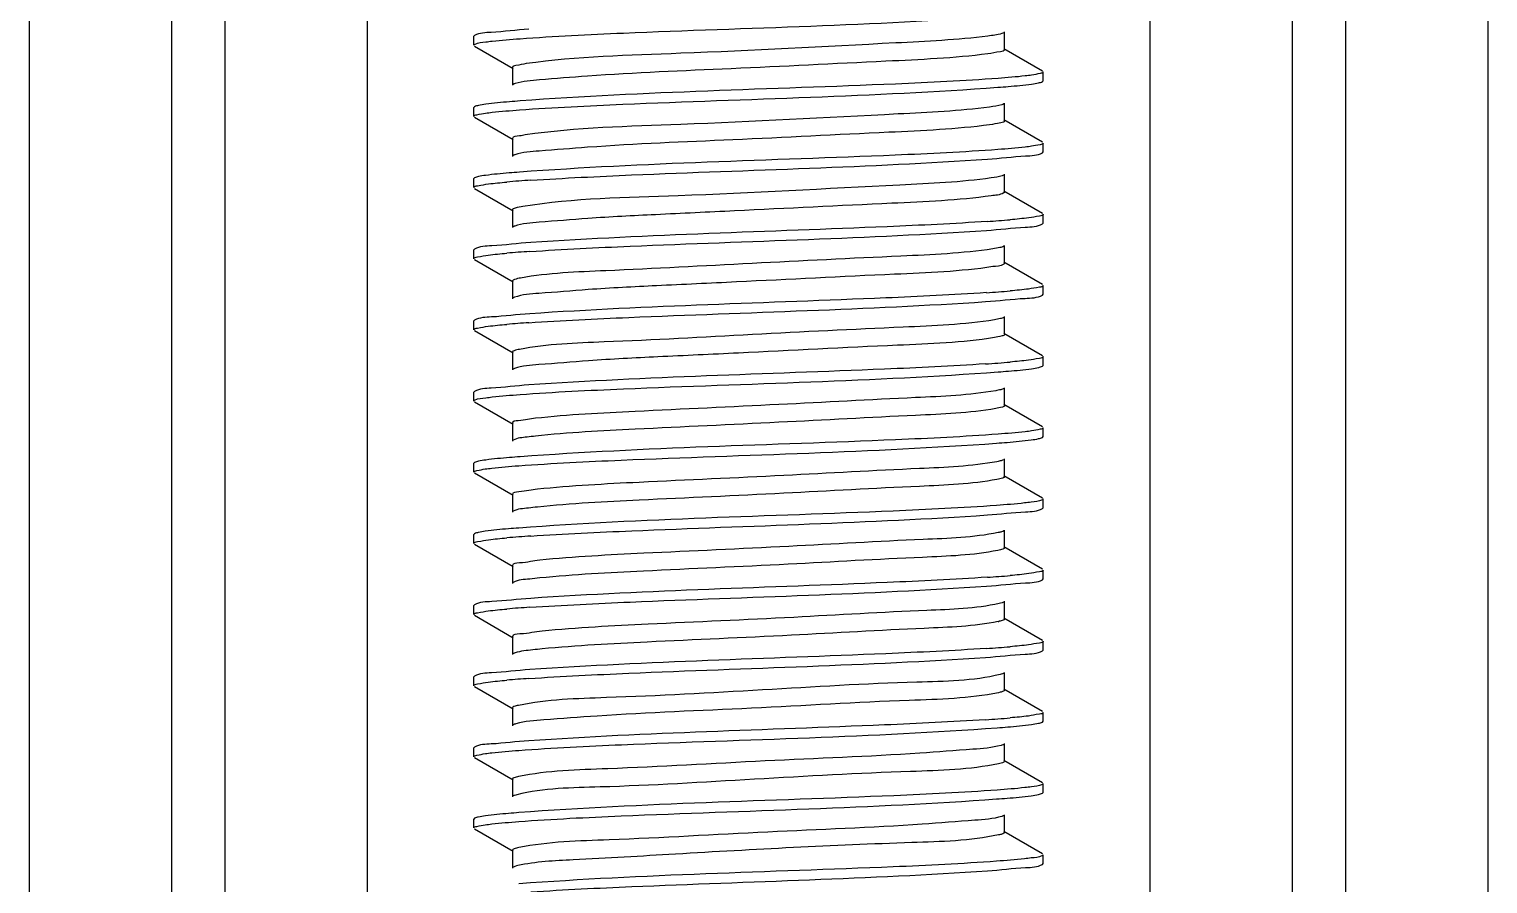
# Model space of a CAD drawing. Extents: x 1031190 to 1725648, y 733081 to 1571294.
# Drawn here: x 1133615.7 to 1134103.8, y 1249122 to 1249408 of the extents above; entities that cross this region are included whole.
import ezdxf

# ---------------------------------------------------------------- set-up
doc = ezdxf.new("R2010")
doc.units = 0
doc.header["$LTSCALE"] = 1000
doc.header["$MEASUREMENT"] = 0

msp = doc.modelspace()

# ---------------------------------------------------------------- linework, layer by layer
at = {"linetype": 'Continuous'}
for p, q in [((1133615.66, 1253335.18), (1133615.66, 1248594.16)), ((1133663.28, 1253335.18), (1133663.28, 1248594.16)), ((1133681.14, 1253335.18), (1133681.14, 1248594.16)), ((1133728.77, 1253335.18), (1133728.77, 1248594.16)), ((1133990.71, 1253335.18), (1133990.71, 1248594.16)), ((1134038.33, 1253335.18), (1134038.33, 1248594.16)), ((1134056.19, 1253335.18), (1134056.19, 1248594.16)), ((1134103.82, 1253335.18), (1134103.82, 1248594.16)), ((1133764.71, 1249405.9), (1133764.49, 1249405.64)), ((1133764.49, 1249402.66), (1133764.49, 1249405.64)), ((1133764.49, 1249402.66), (1133764.49, 1249405.64)), ((1133942.1, 1249401.17), (1133942.1, 1249407.12)), ((1133764.71, 1249402.4), (1133777.64, 1249394.92)), ((1133954.76, 1249393.99), (1133941.84, 1249401.47)), ((1133777.38, 1249395.22), (1133777.38, 1249389.26)), ((1133954.99, 1249390.75), (1133954.99, 1249393.73)), ((1133954.99, 1249390.75), (1133954.99, 1249393.73)), ((1133954.76, 1249390.49), (1133954.99, 1249390.75)), ((1133764.71, 1249382.08), (1133764.49, 1249381.82)), ((1133764.49, 1249378.85), (1133764.49, 1249381.82)), ((1133764.49, 1249378.85), (1133764.49, 1249381.82)), ((1133764.71, 1249378.59), (1133777.64, 1249371.1)), ((1133942.1, 1249377.36), (1133942.1, 1249383.31)), ((1133954.76, 1249370.18), (1133941.84, 1249377.66)), ((1133777.38, 1249371.4), (1133777.38, 1249365.45)), ((1133954.99, 1249366.94), (1133954.99, 1249369.92)), ((1133954.99, 1249366.94), (1133954.99, 1249369.92)), ((1133954.76, 1249366.68), (1133954.99, 1249366.94)), ((1133942.1, 1249353.55), (1133942.1, 1249359.5)), ((1133764.71, 1249358.27), (1133764.49, 1249358.01)), ((1133764.49, 1249355.03), (1133764.49, 1249358.01)), ((1133764.49, 1249355.03), (1133764.49, 1249358.01)), ((1133764.71, 1249354.77), (1133777.64, 1249347.29)), ((1133954.76, 1249346.36), (1133941.84, 1249353.85)), ((1133777.38, 1249347.59), (1133777.38, 1249341.64)), ((1133954.99, 1249343.13), (1133954.99, 1249346.1)), ((1133954.99, 1249343.13), (1133954.99, 1249346.1)), ((1133954.76, 1249342.87), (1133954.99, 1249343.13)), ((1133942.1, 1249329.73), (1133942.1, 1249335.69)), ((1133764.71, 1249334.46), (1133764.49, 1249334.2)), ((1133764.49, 1249331.22), (1133764.49, 1249334.2)), ((1133764.49, 1249331.22), (1133764.49, 1249334.2)), ((1133764.71, 1249330.96), (1133777.64, 1249323.48)), ((1133954.76, 1249322.55), (1133941.84, 1249330.03)), ((1133777.38, 1249323.78), (1133777.38, 1249317.83)), ((1133954.99, 1249319.31), (1133954.99, 1249322.29)), ((1133954.99, 1249319.31), (1133954.99, 1249322.29)), ((1133778.09, 1249318.32), (1133777.64, 1249318.13)), ((1133954.76, 1249319.05), (1133954.99, 1249319.31)), ((1133764.71, 1249310.65), (1133764.49, 1249310.38)), ((1133764.49, 1249307.41), (1133764.49, 1249310.38)), ((1133764.49, 1249307.41), (1133764.49, 1249310.38)), ((1133942.1, 1249305.92), (1133942.1, 1249311.87)), ((1133764.71, 1249307.15), (1133777.64, 1249299.67)), ((1133954.76, 1249298.74), (1133941.84, 1249306.22)), ((1133777.38, 1249299.97), (1133777.38, 1249294.01)), ((1133954.76, 1249295.24), (1133954.99, 1249295.5)), ((1133954.99, 1249295.5), (1133954.99, 1249298.48)), ((1133954.99, 1249295.5), (1133954.99, 1249298.48)), ((1133778.05, 1249294.5), (1133777.64, 1249294.31)), ((1133764.71, 1249286.83), (1133764.49, 1249286.57)), ((1133764.49, 1249283.6), (1133764.49, 1249286.57)), ((1133764.49, 1249283.6), (1133764.49, 1249286.57)), ((1133942.1, 1249282.11), (1133942.1, 1249288.06)), ((1133764.71, 1249283.33), (1133777.64, 1249275.85)), ((1133954.76, 1249274.93), (1133941.84, 1249282.41)), ((1133777.38, 1249276.15), (1133777.38, 1249270.2)), ((1133954.76, 1249271.43), (1133954.99, 1249271.69)), ((1133954.99, 1249271.69), (1133954.99, 1249274.67)), ((1133954.99, 1249271.69), (1133954.99, 1249274.67)), ((1133764.71, 1249263.02), (1133764.49, 1249262.76)), ((1133764.49, 1249259.78), (1133764.49, 1249262.76)), ((1133764.49, 1249259.78), (1133764.49, 1249262.76)), ((1133942.1, 1249258.29), (1133942.1, 1249264.25)), ((1133764.71, 1249259.52), (1133777.64, 1249252.04)), ((1133954.76, 1249251.11), (1133941.84, 1249258.6)), ((1133777.38, 1249252.34), (1133777.38, 1249246.39)), ((1133954.76, 1249247.62), (1133954.99, 1249247.88)), ((1133954.99, 1249247.88), (1133954.99, 1249250.85)), ((1133954.99, 1249247.88), (1133954.99, 1249250.85)), ((1133764.71, 1249239.21), (1133764.49, 1249238.95)), ((1133764.49, 1249235.97), (1133764.49, 1249238.95)), ((1133764.49, 1249235.97), (1133764.49, 1249238.95)), ((1133942.1, 1249234.48), (1133942.1, 1249240.43)), ((1133764.71, 1249235.71), (1133777.64, 1249228.23)), ((1133954.76, 1249227.3), (1133941.84, 1249234.78)), ((1133777.38, 1249228.53), (1133777.38, 1249222.57)), ((1133954.76, 1249223.8), (1133954.99, 1249224.06)), ((1133954.99, 1249224.06), (1133954.99, 1249227.04)), ((1133954.99, 1249224.06), (1133954.99, 1249227.04)), ((1133764.71, 1249215.39), (1133764.49, 1249215.13)), ((1133764.49, 1249212.16), (1133764.49, 1249215.13)), ((1133764.49, 1249212.16), (1133764.49, 1249215.13)), ((1133942.1, 1249210.67), (1133942.1, 1249216.62)), ((1133764.71, 1249211.9), (1133777.64, 1249204.41)), ((1133954.76, 1249203.49), (1133941.84, 1249210.97)), ((1133777.38, 1249204.72), (1133777.38, 1249198.76)), ((1133954.99, 1249200.25), (1133954.99, 1249203.23)), ((1133954.99, 1249200.25), (1133954.99, 1249203.23)), ((1133954.76, 1249199.99), (1133954.99, 1249200.25)), ((1133764.71, 1249191.58), (1133764.49, 1249191.32)), ((1133764.49, 1249188.34), (1133764.49, 1249191.32)), ((1133764.49, 1249188.34), (1133764.49, 1249191.32)), ((1133764.71, 1249188.08), (1133777.64, 1249180.6)), ((1133942.1, 1249186.86), (1133942.1, 1249192.81)), ((1133940.63, 1249186.14), (1133940.03, 1249186)), ((1133954.76, 1249179.68), (1133941.84, 1249187.16)), ((1133777.38, 1249180.9), (1133777.38, 1249174.95)), ((1133954.99, 1249176.44), (1133954.99, 1249179.41)), ((1133954.99, 1249176.44), (1133954.99, 1249179.41)), ((1133954.76, 1249176.18), (1133954.99, 1249176.44)), ((1133942.1, 1249163.04), (1133942.1, 1249169)), ((1133764.71, 1249167.77), (1133764.49, 1249167.51)), ((1133764.49, 1249164.53), (1133764.49, 1249167.51)), ((1133764.49, 1249164.53), (1133764.49, 1249167.51)), ((1133764.71, 1249164.27), (1133777.64, 1249156.79)), ((1133940.93, 1249162.4), (1133940.08, 1249162.2)), ((1133954.76, 1249155.86), (1133941.84, 1249163.34)), ((1133777.38, 1249157.09), (1133777.38, 1249151.14)), ((1133954.99, 1249152.62), (1133954.99, 1249155.6)), ((1133954.99, 1249152.62), (1133954.99, 1249155.6)), ((1133954.76, 1249152.36), (1133954.99, 1249152.62)), ((1133942.1, 1249139.23), (1133942.1, 1249145.18)), ((1133764.71, 1249143.96), (1133764.49, 1249143.7)), ((1133764.49, 1249140.72), (1133764.49, 1249143.7)), ((1133764.49, 1249140.72), (1133764.49, 1249143.7)), ((1133764.71, 1249140.46), (1133777.64, 1249132.98)), ((1133954.76, 1249132.05), (1133941.84, 1249139.53)), ((1133777.38, 1249133.28), (1133777.38, 1249127.32)), ((1133954.99, 1249128.81), (1133954.99, 1249131.79)), ((1133954.99, 1249128.81), (1133954.99, 1249131.79)), ((1133954.76, 1249128.55), (1133954.99, 1249128.81))]:
    msp.add_line(p, q, dxfattribs=at)
for centre, radius, start, end in [((1133811.26, 1248930.76), 427.62, 93.719, 94.7992), ((1133908.74, 1249763.79), 421, 273.7601, 274.8008), ((1133810.85, 1248912.16), 422.38, 93.7519, 94.8), ((1133908.33, 1249745.13), 426.18, 273.7273, 274.8001), ((1133810.42, 1248893.77), 416.95, 93.7864, 94.801), ((1133907.94, 1249726.2), 431.07, 273.6966, 274.7995), ((1133811.28, 1248811.52), 427.78, 93.7179, 94.7992), ((1133908.75, 1249644.55), 420.83, 273.7612, 274.8008), ((1133810.86, 1248792.92), 422.56, 93.7508, 94.8), ((1133936, 1249229.33), 19.92, 281.4492, 282.4619), ((1133908.34, 1249625.91), 426.01, 273.7284, 274.8001), ((1133810.44, 1248774.52), 417.13, 93.7852, 94.8009), ((1133907.95, 1249606.98), 430.91, 273.6976, 274.7995)]:
    msp.add_arc(centre, radius, start, end, dxfattribs=at)
for points, knots in [([(1133782.88, 1249408.03), (1133778.67, 1249407.75), (1133772.78, 1249406.93), (1133766.35, 1249406.84), (1133764.72, 1249405.9)], [0, 0, 0, 0, 0.690699, 1, 1, 1, 1]), ([(1133779.93, 1249404.85), (1133791.44, 1249405.69), (1133844.78, 1249408.28), (1133898.2, 1249409.33), (1133939.94, 1249412.41)], [0, 0, 0, 0, 0.216168, 1, 1, 1, 1]), ([(1133764.49, 1249402.66), (1133764.49, 1249402.78), (1133765.9, 1249403.67), (1133767.19, 1249403.58), (1133768.45, 1249403.76)], [0, 0, 0, 0, 0.088884, 1, 1, 1, 1]), ([(1133768.45, 1249403.76), (1133769.18, 1249403.86), (1133772.99, 1249404.32), (1133776.83, 1249404.62), (1133779.93, 1249404.85)], [0, 0, 0, 0, 0.191575, 1, 1, 1, 1]), ([(1133936.52, 1249405.72), (1133926.29, 1249404.42), (1133891.95, 1249402.79), (1133840.5, 1249399.88), (1133799.09, 1249398.88), (1133781.97, 1249396.49)], [0, 0, 0, 0, 0.199783, 0.665188, 1, 1, 1, 1]), ([(1133941.84, 1249406.82), (1133941.62, 1249406.7), (1133939.88, 1249406.12), (1133938.07, 1249405.92), (1133936.52, 1249405.72)], [0, 0, 0, 0, 0.137062, 1, 1, 1, 1]), ([(1133936.52, 1249399.77), (1133925.21, 1249398.33), (1133896.48, 1249397.05), (1133851.85, 1249394.74), (1133813.1, 1249393.26), (1133789.12, 1249391.24), (1133780.91, 1249390.65), (1133778.26, 1249389.82)], [0, 0, 0, 0, 0.215732, 0.542961, 0.846149, 0.947566, 1, 1, 1, 1]), ([(1133942.1, 1249401.17), (1133942.1, 1249400.65), (1133939.31, 1249400.33), (1133937.92, 1249399.95), (1133936.52, 1249399.77)], [0, 0, 0, 0, 0.271371, 1, 1, 1, 1]), ([(1133781.97, 1249396.49), (1133780.82, 1249396.33), (1133779.64, 1249396.02), (1133777.38, 1249395.66), (1133777.38, 1249395.22)], [0, 0, 0, 0, 0.725335, 1, 1, 1, 1]), ([(1133954.99, 1249393.73), (1133954.99, 1249393.36), (1133953.11, 1249393.04), (1133952.12, 1249392.79), (1133951.15, 1249392.65)], [0, 0, 0, 0, 0.27461, 1, 1, 1, 1]), ([(1133778.26, 1249389.82), (1133778.14, 1249389.78), (1133777.93, 1249389.71), (1133777.72, 1249389.62), (1133777.64, 1249389.57)], [0, 0, 0, 0, 0.562806, 1, 1, 1, 1]), ([(1133779.77, 1249381.02), (1133791.26, 1249381.86), (1133844.64, 1249384.47), (1133898.09, 1249385.51), (1133939.88, 1249388.59)], [0, 0, 0, 0, 0.215679, 1, 1, 1, 1]), ([(1133939.94, 1249391.57), (1133928.5, 1249390.73), (1133875.17, 1249388.12), (1133821.75, 1249387.06), (1133779.93, 1249384.01)], [0, 0, 0, 0, 0.214685, 1, 1, 1, 1]), ([(1133939.88, 1249388.59), (1133941.04, 1249388.67), (1133944.79, 1249388.97), (1133948.55, 1249389.31), (1133951.14, 1249389.67)], [0, 0, 0, 0, 0.307511, 1, 1, 1, 1]), ([(1133951.15, 1249392.65), (1133950.44, 1249392.55), (1133946.71, 1249392.09), (1133942.97, 1249391.79), (1133939.94, 1249391.57)], [0, 0, 0, 0, 0.191301, 1, 1, 1, 1]), ([(1133951.14, 1249389.67), (1133951.93, 1249389.78), (1133953.14, 1249389.99), (1133954.38, 1249390.27), (1133954.76, 1249390.49)], [0, 0, 0, 0, 0.642979, 1, 1, 1, 1]), ([(1133779.93, 1249384.01), (1133778.75, 1249383.93), (1133774.92, 1249383.63), (1133771.08, 1249383.29), (1133768.45, 1249382.92)], [0, 0, 0, 0, 0.307212, 1, 1, 1, 1]), ([(1133764.49, 1249378.85), (1133764.49, 1249379.22), (1133766.41, 1249379.54), (1133767.42, 1249379.8), (1133768.4, 1249379.94)], [0, 0, 0, 0, 0.274258, 1, 1, 1, 1]), ([(1133768.45, 1249382.92), (1133767.63, 1249382.81), (1133766.38, 1249382.59), (1133765.11, 1249382.31), (1133764.71, 1249382.08)], [0, 0, 0, 0, 0.644106, 1, 1, 1, 1]), ([(1133768.4, 1249379.94), (1133769.12, 1249380.04), (1133772.9, 1249380.5), (1133776.7, 1249380.8), (1133779.77, 1249381.02)], [0, 0, 0, 0, 0.191496, 1, 1, 1, 1]), ([(1133937.1, 1249381.98), (1133926.96, 1249380.62), (1133892.41, 1249379.04), (1133840.68, 1249376.02), (1133798.87, 1249375.12), (1133781.66, 1249372.63)], [0, 0, 0, 0, 0.197098, 0.665048, 1, 1, 1, 1]), ([(1133941.84, 1249383.01), (1133941.64, 1249382.9), (1133940.1, 1249382.36), (1133938.48, 1249382.17), (1133937.1, 1249381.98)], [0, 0, 0, 0, 0.140352, 1, 1, 1, 1]), ([(1133937.1, 1249376.03), (1133925.92, 1249374.53), (1133897.19, 1249373.3), (1133852.39, 1249370.93), (1133813.27, 1249369.48), (1133789.08, 1249367.41), (1133780.82, 1249366.85), (1133778.2, 1249365.99)], [0, 0, 0, 0, 0.212511, 0.540713, 0.846077, 0.947938, 1, 1, 1, 1]), ([(1133942.1, 1249377.36), (1133942.1, 1249376.88), (1133939.63, 1249376.54), (1133938.36, 1249376.2), (1133937.1, 1249376.03)], [0, 0, 0, 0, 0.273189, 1, 1, 1, 1]), ([(1133781.66, 1249372.63), (1133781.03, 1249372.54), (1133779.83, 1249372.2), (1133777.38, 1249372.27), (1133777.38, 1249371.4)], [0, 0, 0, 0, 0.421551, 1, 1, 1, 1]), ([(1133951.14, 1249368.83), (1133950.42, 1249368.73), (1133946.68, 1249368.28), (1133942.92, 1249367.98), (1133939.88, 1249367.75)], [0, 0, 0, 0, 0.191312, 1, 1, 1, 1]), ([(1133954.99, 1249369.92), (1133954.99, 1249369.55), (1133953.1, 1249369.23), (1133952.1, 1249368.97), (1133951.14, 1249368.83)], [0, 0, 0, 0, 0.274539, 1, 1, 1, 1]), ([(1133778.2, 1249365.99), (1133778.09, 1249365.95), (1133777.9, 1249365.88), (1133777.72, 1249365.8), (1133777.64, 1249365.75)], [0, 0, 0, 0, 0.558561, 1, 1, 1, 1]), ([(1133939.88, 1249367.75), (1133928.42, 1249366.91), (1133875.05, 1249364.31), (1133821.6, 1249363.25), (1133779.77, 1249360.19)], [0, 0, 0, 0, 0.215024, 1, 1, 1, 1]), ([(1133783.53, 1249357.47), (1133794.77, 1249358.22), (1133845.71, 1249360.66), (1133896.71, 1249361.87), (1133936.34, 1249364.53)], [0, 0, 0, 0, 0.220951, 1, 1, 1, 1]), ([(1133936.34, 1249364.53), (1133940.61, 1249364.81), (1133946.58, 1249365.64), (1133953.1, 1249365.73), (1133954.76, 1249366.68)], [0, 0, 0, 0, 0.690937, 1, 1, 1, 1]), ([(1133768.4, 1249359.1), (1133767.6, 1249358.99), (1133766.36, 1249358.77), (1133765.1, 1249358.5), (1133764.71, 1249358.27)], [0, 0, 0, 0, 0.643624, 1, 1, 1, 1]), ([(1133779.77, 1249360.19), (1133778.6, 1249360.1), (1133774.81, 1249359.8), (1133771.01, 1249359.47), (1133768.4, 1249359.1)], [0, 0, 0, 0, 0.307309, 1, 1, 1, 1]), ([(1133941.84, 1249359.2), (1133941.66, 1249359.09), (1133940.3, 1249358.61), (1133938.87, 1249358.42), (1133937.66, 1249358.25)], [0, 0, 0, 0, 0.143993, 1, 1, 1, 1]), ([(1133764.49, 1249355.03), (1133764.49, 1249355.49), (1133766.92, 1249355.76), (1133768.14, 1249356.1), (1133769.36, 1249356.25)], [0, 0, 0, 0, 0.27062, 1, 1, 1, 1]), ([(1133937.66, 1249358.25), (1133927.51, 1249356.81), (1133892.47, 1249355.29), (1133840.33, 1249352.06), (1133798.04, 1249351.43), (1133780.91, 1249348.71)], [0, 0, 0, 0, 0.195714, 0.66858, 1, 1, 1, 1]), ([(1133937.66, 1249352.29), (1133926.62, 1249350.73), (1133897.9, 1249349.53), (1133860.45, 1249347.62), (1133826.57, 1249346.02), (1133804.7, 1249344.96), (1133789.07, 1249343.58), (1133780.75, 1249343.04), (1133778.14, 1249342.15)], [0, 0, 0, 0, 0.209152, 0.538245, 0.703966, 0.845837, 0.948213, 1, 1, 1, 1]), ([(1133942.1, 1249353.55), (1133942.1, 1249353.4), (1133940.53, 1249352.4), (1133939.06, 1249352.49), (1133937.66, 1249352.29)], [0, 0, 0, 0, 0.089964, 1, 1, 1, 1]), ([(1133780.91, 1249348.71), (1133780.02, 1249348.56), (1133779.07, 1249348.33), (1133777.38, 1249347.94), (1133777.38, 1249347.59)], [0, 0, 0, 0, 0.720116, 1, 1, 1, 1]), ([(1133954.99, 1249346.1), (1133954.99, 1249345.66), (1133952.61, 1249345.38), (1133951.41, 1249345.05), (1133950.21, 1249344.9)], [0, 0, 0, 0, 0.270908, 1, 1, 1, 1]), ([(1133778.14, 1249342.15), (1133778.04, 1249342.12), (1133777.87, 1249342.06), (1133777.71, 1249341.98), (1133777.64, 1249341.94)], [0, 0, 0, 0, 0.554726, 1, 1, 1, 1]), ([(1133783.21, 1249333.64), (1133794.4, 1249334.39), (1133845.34, 1249336.83), (1133896.34, 1249338.06), (1133936.03, 1249340.69)], [0, 0, 0, 0, 0.219921, 1, 1, 1, 1]), ([(1133936.34, 1249343.69), (1133925.17, 1249342.94), (1133874.23, 1249340.5), (1133823.23, 1249339.27), (1133783.53, 1249336.64)], [0, 0, 0, 0, 0.219663, 1, 1, 1, 1]), ([(1133936.03, 1249340.69), (1133940.37, 1249340.98), (1133946.45, 1249341.82), (1133953.08, 1249341.9), (1133954.76, 1249342.87)], [0, 0, 0, 0, 0.691235, 1, 1, 1, 1]), ([(1133783.53, 1249336.64), (1133779.17, 1249336.35), (1133773.07, 1249335.5), (1133766.41, 1249335.43), (1133764.72, 1249334.46)], [0, 0, 0, 0, 0.691322, 1, 1, 1, 1]), ([(1133938.18, 1249334.51), (1133928.01, 1249332.98), (1133901.05, 1249331.83), (1133857.86, 1249329.69), (1133815.46, 1249327.37), (1133789.48, 1249326.45), (1133780.1, 1249324.76)], [0, 0, 0, 0, 0.194809, 0.509786, 0.819314, 1, 1, 1, 1]), ([(1133941.84, 1249335.38), (1133941.44, 1249335.16), (1133940.2, 1249334.85), (1133938.97, 1249334.63), (1133938.18, 1249334.51)], [0, 0, 0, 0, 0.362559, 1, 1, 1, 1]), ([(1133764.49, 1249331.22), (1133764.49, 1249331.67), (1133766.89, 1249331.95), (1133768.09, 1249332.28), (1133769.29, 1249332.43)], [0, 0, 0, 0, 0.270822, 1, 1, 1, 1]), ([(1133942.1, 1249329.73), (1133942.1, 1249329.6), (1133940.76, 1249328.66), (1133939.42, 1249328.75), (1133938.18, 1249328.56)], [0, 0, 0, 0, 0.092494, 1, 1, 1, 1]), ([(1133780.1, 1249324.76), (1133779.41, 1249324.63), (1133778.64, 1249324.45), (1133777.38, 1249324.06), (1133777.38, 1249323.78)], [0, 0, 0, 0, 0.713836, 1, 1, 1, 1]), ([(1133938.18, 1249328.56), (1133927.3, 1249326.92), (1133898.6, 1249325.79), (1133861.1, 1249323.84), (1133826.93, 1249322.23), (1133804.83, 1249321.17), (1133789.08, 1249319.75), (1133780.69, 1249319.24), (1133778.09, 1249318.32)], [0, 0, 0, 0, 0.205664, 0.535582, 0.702489, 0.845448, 0.948405, 1, 1, 1, 1]), ([(1133954.99, 1249322.29), (1133954.99, 1249321.84), (1133952.57, 1249321.57), (1133951.36, 1249321.23), (1133950.15, 1249321.08)], [0, 0, 0, 0, 0.270705, 1, 1, 1, 1]), ([(1133782.89, 1249309.8), (1133794.03, 1249310.55), (1133844.97, 1249313), (1133895.98, 1249314.24), (1133935.73, 1249316.86)], [0, 0, 0, 0, 0.218885, 1, 1, 1, 1]), ([(1133936.03, 1249319.86), (1133924.8, 1249319.11), (1133873.86, 1249316.67), (1133822.86, 1249315.45), (1133783.21, 1249312.8)], [0, 0, 0, 0, 0.220688, 1, 1, 1, 1]), ([(1133935.73, 1249316.86), (1133940.14, 1249317.15), (1133946.31, 1249318.01), (1133953.05, 1249318.07), (1133954.76, 1249319.05)], [0, 0, 0, 0, 0.691515, 1, 1, 1, 1]), ([(1133783.21, 1249312.8), (1133778.93, 1249312.52), (1133772.93, 1249311.68), (1133766.38, 1249311.6), (1133764.72, 1249310.65)], [0, 0, 0, 0, 0.691024, 1, 1, 1, 1]), ([(1133938.67, 1249310.77), (1133928.59, 1249309.15), (1133901.5, 1249308.08), (1133857.99, 1249305.89), (1133815.25, 1249303.49), (1133789.08, 1249302.68), (1133779.76, 1249300.88)], [0, 0, 0, 0, 0.192287, 0.509303, 0.821123, 1, 1, 1, 1]), ([(1133941.84, 1249311.57), (1133941.49, 1249311.37), (1133940.41, 1249311.09), (1133939.35, 1249310.88), (1133938.67, 1249310.77)], [0, 0, 0, 0, 0.368275, 1, 1, 1, 1]), ([(1133764.49, 1249307.41), (1133764.49, 1249307.85), (1133766.85, 1249308.13), (1133768.03, 1249308.46), (1133769.22, 1249308.61)], [0, 0, 0, 0, 0.271063, 1, 1, 1, 1]), ([(1133942.1, 1249305.92), (1133942.1, 1249305.58), (1133940.46, 1249305.18), (1133939.53, 1249304.96), (1133938.67, 1249304.82)], [0, 0, 0, 0, 0.280678, 1, 1, 1, 1]), ([(1133779.76, 1249300.88), (1133779.16, 1249300.76), (1133778.47, 1249300.61), (1133777.38, 1249300.22), (1133777.38, 1249299.97)], [0, 0, 0, 0, 0.710342, 1, 1, 1, 1]), ([(1133938.67, 1249304.82), (1133927.96, 1249303.1), (1133899.3, 1249302.06), (1133861.77, 1249300.05), (1133827.32, 1249298.43), (1133804.98, 1249297.37), (1133789.1, 1249295.92), (1133780.64, 1249295.43), (1133778.05, 1249294.5)], [0, 0, 0, 0, 0.202057, 0.532738, 0.700843, 0.844928, 0.948524, 1, 1, 1, 1]), ([(1133935.73, 1249296.03), (1133924.45, 1249295.28), (1133873.5, 1249292.84), (1133822.49, 1249291.63), (1133782.89, 1249288.97)], [0, 0, 0, 0, 0.221694, 1, 1, 1, 1]), ([(1133954.99, 1249298.48), (1133954.99, 1249298.02), (1133952.54, 1249297.75), (1133951.32, 1249297.41), (1133950.1, 1249297.26)], [0, 0, 0, 0, 0.270538, 1, 1, 1, 1]), ([(1133779.93, 1249285.78), (1133791.45, 1249286.62), (1133844.78, 1249289.22), (1133898.2, 1249290.26), (1133939.94, 1249293.34)], [0, 0, 0, 0, 0.216188, 1, 1, 1, 1]), ([(1133939.94, 1249293.34), (1133941.09, 1249293.43), (1133944.83, 1249293.72), (1133948.58, 1249294.06), (1133951.15, 1249294.42)], [0, 0, 0, 0, 0.307529, 1, 1, 1, 1]), ([(1133951.15, 1249294.42), (1133951.94, 1249294.53), (1133953.15, 1249294.74), (1133954.38, 1249295.02), (1133954.76, 1249295.24)], [0, 0, 0, 0, 0.642817, 1, 1, 1, 1]), ([(1133782.89, 1249288.97), (1133778.68, 1249288.68), (1133772.78, 1249287.87), (1133766.35, 1249287.77), (1133764.72, 1249286.83)], [0, 0, 0, 0, 0.69071, 1, 1, 1, 1]), ([(1133768.45, 1249284.69), (1133769.18, 1249284.79), (1133773, 1249285.26), (1133776.83, 1249285.56), (1133779.93, 1249285.78)], [0, 0, 0, 0, 0.191576, 1, 1, 1, 1]), ([(1133939.12, 1249287.04), (1133930.28, 1249285.51), (1133905.98, 1249284.52), (1133865.79, 1249282.3), (1133823.36, 1249280.39), (1133796.16, 1249279.01), (1133785.09, 1249277.81)], [0, 0, 0, 0, 0.174435, 0.471025, 0.783552, 1, 1, 1, 1]), ([(1133941.84, 1249287.76), (1133941.53, 1249287.58), (1133940.62, 1249287.32), (1133939.7, 1249287.14), (1133939.12, 1249287.04)], [0, 0, 0, 0, 0.374646, 1, 1, 1, 1]), ([(1133764.49, 1249283.6), (1133764.49, 1249283.72), (1133765.9, 1249284.61), (1133767.19, 1249284.52), (1133768.45, 1249284.69)], [0, 0, 0, 0, 0.088875, 1, 1, 1, 1]), ([(1133939.12, 1249281.08), (1133930.28, 1249279.56), (1133905.98, 1249278.57), (1133865.79, 1249276.35), (1133823.36, 1249274.44), (1133796.16, 1249273.06), (1133785.09, 1249271.85)], [0, 0, 0, 0, 0.174435, 0.471025, 0.783552, 1, 1, 1, 1]), ([(1133942.1, 1249282.11), (1133942.1, 1249281.8), (1133940.7, 1249281.41), (1133939.87, 1249281.21), (1133939.12, 1249281.08)], [0, 0, 0, 0, 0.284151, 1, 1, 1, 1]), ([(1133785.09, 1249277.81), (1133783.16, 1249277.6), (1133781.32, 1249277.03), (1133777.37, 1249276.86), (1133777.38, 1249276.15)], [0, 0, 0, 0, 0.732932, 1, 1, 1, 1]), ([(1133785.09, 1249271.85), (1133784.16, 1249271.75), (1133781.69, 1249271.38), (1133779.01, 1249271.3), (1133777.64, 1249270.5)], [0, 0, 0, 0, 0.372044, 1, 1, 1, 1]), ([(1133939.94, 1249272.51), (1133928.51, 1249271.66), (1133875.17, 1249269.06), (1133821.76, 1249268), (1133779.93, 1249264.95)], [0, 0, 0, 0, 0.214671, 1, 1, 1, 1]), ([(1133951.15, 1249273.59), (1133950.44, 1249273.49), (1133946.71, 1249273.03), (1133942.97, 1249272.73), (1133939.94, 1249272.51)], [0, 0, 0, 0, 0.191301, 1, 1, 1, 1]), ([(1133951, 1249270.59), (1133951.82, 1249270.7), (1133953.08, 1249270.92), (1133954.37, 1249271.2), (1133954.76, 1249271.43)], [0, 0, 0, 0, 0.644379, 1, 1, 1, 1]), ([(1133954.99, 1249274.67), (1133954.99, 1249274.3), (1133953.11, 1249273.98), (1133952.12, 1249273.72), (1133951.15, 1249273.59)], [0, 0, 0, 0, 0.274613, 1, 1, 1, 1]), ([(1133779.49, 1249261.94), (1133790.9, 1249262.78), (1133844.21, 1249265.38), (1133897.58, 1249266.46), (1133939.4, 1249269.49)], [0, 0, 0, 0, 0.214378, 1, 1, 1, 1]), ([(1133939.4, 1249269.49), (1133940.59, 1249269.58), (1133944.46, 1249269.88), (1133948.34, 1249270.22), (1133951, 1249270.59)], [0, 0, 0, 0, 0.30728, 1, 1, 1, 1]), ([(1133768.45, 1249263.86), (1133767.63, 1249263.74), (1133766.39, 1249263.53), (1133765.11, 1249263.25), (1133764.71, 1249263.02)], [0, 0, 0, 0, 0.644124, 1, 1, 1, 1]), ([(1133768.31, 1249260.86), (1133769.02, 1249260.96), (1133772.74, 1249261.42), (1133776.47, 1249261.72), (1133779.49, 1249261.94)], [0, 0, 0, 0, 0.191268, 1, 1, 1, 1]), ([(1133779.93, 1249264.95), (1133778.76, 1249264.86), (1133774.92, 1249264.56), (1133771.09, 1249264.22), (1133768.45, 1249263.86)], [0, 0, 0, 0, 0.30721, 1, 1, 1, 1]), ([(1133939.55, 1249263.3), (1133931, 1249261.71), (1133907.09, 1249260.81), (1133867.24, 1249258.53), (1133824.62, 1249256.65), (1133797.12, 1249255.25), (1133785.81, 1249254.07)], [0, 0, 0, 0, 0.169335, 0.463986, 0.778446, 1, 1, 1, 1]), ([(1133941.84, 1249263.95), (1133941.57, 1249263.79), (1133940.8, 1249263.56), (1133940.03, 1249263.39), (1133939.55, 1249263.3)], [0, 0, 0, 0, 0.381761, 1, 1, 1, 1]), ([(1133764.49, 1249259.78), (1133764.49, 1249260.15), (1133766.36, 1249260.47), (1133767.35, 1249260.72), (1133768.31, 1249260.86)], [0, 0, 0, 0, 0.27468, 1, 1, 1, 1]), ([(1133939.55, 1249257.35), (1133931, 1249255.76), (1133907.09, 1249254.86), (1133867.24, 1249252.58), (1133824.62, 1249250.7), (1133797.12, 1249249.3), (1133785.81, 1249248.12)], [0, 0, 0, 0, 0.169335, 0.463986, 0.778446, 1, 1, 1, 1]), ([(1133942.1, 1249258.29), (1133942.1, 1249258.03), (1133940.92, 1249257.64), (1133940.19, 1249257.47), (1133939.55, 1249257.35)], [0, 0, 0, 0, 0.288381, 1, 1, 1, 1]), ([(1133785.81, 1249254.07), (1133783.7, 1249253.85), (1133781.7, 1249253.22), (1133777.37, 1249253.11), (1133777.38, 1249252.34)], [0, 0, 0, 0, 0.73383, 1, 1, 1, 1]), ([(1133785.81, 1249248.12), (1133784.78, 1249248.01), (1133782.07, 1249247.61), (1133779.13, 1249247.56), (1133777.64, 1249246.69)], [0, 0, 0, 0, 0.374075, 1, 1, 1, 1]), ([(1133939.4, 1249248.65), (1133927.87, 1249247.82), (1133874.56, 1249245.22), (1133821.18, 1249244.18), (1133779.49, 1249241.1)], [0, 0, 0, 0, 0.216629, 1, 1, 1, 1]), ([(1133936.35, 1249245.46), (1133940.62, 1249245.75), (1133946.59, 1249246.58), (1133953.1, 1249246.66), (1133954.76, 1249247.62)], [0, 0, 0, 0, 0.690927, 1, 1, 1, 1]), ([(1133951, 1249249.75), (1133950.27, 1249249.65), (1133946.41, 1249249.18), (1133942.53, 1249248.88), (1133939.4, 1249248.65)], [0, 0, 0, 0, 0.191487, 1, 1, 1, 1]), ([(1133954.99, 1249250.85), (1133954.99, 1249250.73), (1133953.57, 1249249.84), (1133952.27, 1249249.93), (1133951, 1249249.75)], [0, 0, 0, 0, 0.088741, 1, 1, 1, 1]), ([(1133783.54, 1249238.41), (1133794.78, 1249239.15), (1133845.72, 1249241.59), (1133896.72, 1249242.81), (1133936.35, 1249245.46)], [0, 0, 0, 0, 0.220985, 1, 1, 1, 1]), ([(1133764.49, 1249235.97), (1133764.49, 1249236.43), (1133766.92, 1249236.7), (1133768.14, 1249237.03), (1133769.36, 1249237.19)], [0, 0, 0, 0, 0.270614, 1, 1, 1, 1]), ([(1133768.31, 1249240.02), (1133767.53, 1249239.91), (1133766.32, 1249239.7), (1133765.1, 1249239.43), (1133764.71, 1249239.21)], [0, 0, 0, 0, 0.642692, 1, 1, 1, 1]), ([(1133779.49, 1249241.1), (1133778.35, 1249241.02), (1133774.61, 1249240.72), (1133770.88, 1249240.39), (1133768.31, 1249240.02)], [0, 0, 0, 0, 0.307565, 1, 1, 1, 1]), ([(1133939.94, 1249239.56), (1133931.7, 1249237.9), (1133908.17, 1249237.12), (1133868.7, 1249234.76), (1133825.9, 1249232.92), (1133798.1, 1249231.49), (1133786.55, 1249230.33)], [0, 0, 0, 0, 0.164215, 0.456918, 0.773319, 1, 1, 1, 1]), ([(1133941.84, 1249240.13), (1133941.61, 1249240), (1133940.98, 1249239.79), (1133940.34, 1249239.64), (1133939.94, 1249239.56)], [0, 0, 0, 0, 0.389817, 1, 1, 1, 1]), ([(1133939.86, 1249233.6), (1133931.58, 1249231.95), (1133908.02, 1249231.14), (1133868.55, 1249228.8), (1133825.82, 1249226.96), (1133798.08, 1249225.54), (1133786.55, 1249224.38)], [0, 0, 0, 0, 0.165027, 0.457743, 0.773694, 1, 1, 1, 1]), ([(1133942.1, 1249234.48), (1133942.1, 1249234.24), (1133941.09, 1249233.86), (1133940.43, 1249233.71), (1133939.86, 1249233.6)], [0, 0, 0, 0, 0.292222, 1, 1, 1, 1]), ([(1133786.55, 1249230.33), (1133784.26, 1249230.1), (1133782.11, 1249229.41), (1133777.38, 1249229.36), (1133777.38, 1249228.53)], [0, 0, 0, 0, 0.734573, 1, 1, 1, 1]), ([(1133786.55, 1249224.38), (1133785.42, 1249224.27), (1133782.48, 1249223.84), (1133779.26, 1249223.82), (1133777.64, 1249222.88)], [0, 0, 0, 0, 0.375922, 1, 1, 1, 1]), ([(1133936.35, 1249224.63), (1133925.18, 1249223.88), (1133874.24, 1249221.43), (1133823.24, 1249220.2), (1133783.54, 1249217.57)], [0, 0, 0, 0, 0.219629, 1, 1, 1, 1]), ([(1133936.04, 1249221.63), (1133940.38, 1249221.92), (1133946.45, 1249222.76), (1133953.08, 1249222.84), (1133954.76, 1249223.8)], [0, 0, 0, 0, 0.691226, 1, 1, 1, 1]), ([(1133954.99, 1249227.04), (1133954.99, 1249226.59), (1133952.61, 1249226.32), (1133951.41, 1249225.99), (1133950.21, 1249225.83)], [0, 0, 0, 0, 0.270915, 1, 1, 1, 1]), ([(1133783.54, 1249217.57), (1133779.18, 1249217.28), (1133773.07, 1249216.44), (1133766.41, 1249216.37), (1133764.72, 1249215.39)], [0, 0, 0, 0, 0.691332, 1, 1, 1, 1]), ([(1133783.22, 1249214.57), (1133794.41, 1249215.32), (1133845.35, 1249217.77), (1133896.35, 1249218.99), (1133936.04, 1249221.63)], [0, 0, 0, 0, 0.219955, 1, 1, 1, 1]), ([(1133764.49, 1249212.16), (1133764.49, 1249212.61), (1133766.89, 1249212.88), (1133768.09, 1249213.21), (1133769.3, 1249213.37)], [0, 0, 0, 0, 0.270815, 1, 1, 1, 1]), ([(1133940.3, 1249215.83), (1133932.37, 1249214.07), (1133909.22, 1249213.43), (1133870.15, 1249210.98), (1133827.2, 1249209.18), (1133799.11, 1249207.74), (1133787.32, 1249206.6)], [0, 0, 0, 0, 0.159071, 0.449817, 0.768166, 1, 1, 1, 1]), ([(1133941.84, 1249216.32), (1133941.65, 1249216.21), (1133941.14, 1249216.03), (1133940.62, 1249215.9), (1133940.3, 1249215.83)], [0, 0, 0, 0, 0.398908, 1, 1, 1, 1]), ([(1133939.96, 1249209.8), (1133931.82, 1249208.15), (1133908.57, 1249207.37), (1133869.47, 1249205.02), (1133826.82, 1249203.2), (1133799, 1249201.77), (1133787.32, 1249200.64)], [0, 0, 0, 0, 0.162868, 0.453695, 0.769951, 1, 1, 1, 1]), ([(1133942.1, 1249210.67), (1133942.1, 1249210.47), (1133941.31, 1249210.11), (1133940.76, 1249209.98), (1133940.3, 1249209.88)], [0, 0, 0, 0, 0.299631, 1, 1, 1, 1]), ([(1133787.32, 1249206.6), (1133784.84, 1249206.36), (1133782.52, 1249205.59), (1133777.38, 1249205.61), (1133777.38, 1249204.72)], [0, 0, 0, 0, 0.735179, 1, 1, 1, 1]), ([(1133954.99, 1249203.23), (1133954.99, 1249202.77), (1133952.57, 1249202.5), (1133951.36, 1249202.17), (1133950.15, 1249202.01)], [0, 0, 0, 0, 0.270711, 1, 1, 1, 1]), ([(1133778.28, 1249199.33), (1133778.16, 1249199.29), (1133777.94, 1249199.21), (1133777.73, 1249199.11), (1133777.64, 1249199.06)], [0, 0, 0, 0, 0.564999, 1, 1, 1, 1]), ([(1133787.32, 1249200.64), (1133786.28, 1249200.54), (1133783.26, 1249200.2), (1133780.19, 1249199.92), (1133778.28, 1249199.33)], [0, 0, 0, 0, 0.344737, 1, 1, 1, 1]), ([(1133936.04, 1249200.8), (1133924.81, 1249200.05), (1133873.88, 1249197.61), (1133822.88, 1249196.39), (1133783.22, 1249193.74)], [0, 0, 0, 0, 0.220655, 1, 1, 1, 1]), ([(1133935.74, 1249197.8), (1133940.15, 1249198.09), (1133946.32, 1249198.94), (1133953.05, 1249199.01), (1133954.76, 1249199.99)], [0, 0, 0, 0, 0.691506, 1, 1, 1, 1]), ([(1133783.22, 1249193.74), (1133778.93, 1249193.45), (1133772.93, 1249192.62), (1133766.38, 1249192.54), (1133764.72, 1249191.58)], [0, 0, 0, 0, 0.691034, 1, 1, 1, 1]), ([(1133782.9, 1249190.74), (1133794.04, 1249191.49), (1133844.99, 1249193.94), (1133895.99, 1249195.18), (1133935.74, 1249197.8)], [0, 0, 0, 0, 0.218919, 1, 1, 1, 1]), ([(1133764.49, 1249188.34), (1133764.49, 1249188.79), (1133766.85, 1249189.07), (1133768.03, 1249189.39), (1133769.22, 1249189.54)], [0, 0, 0, 0, 0.271054, 1, 1, 1, 1]), ([(1133940.63, 1249192.09), (1133931.56, 1249189.87), (1133904.69, 1249189.59), (1133860.89, 1249186.84), (1133816.49, 1249184.4), (1133789.03, 1249183.76), (1133779.39, 1249181.74)], [0, 0, 0, 0, 0.173415, 0.493457, 0.817191, 1, 1, 1, 1]), ([(1133941.84, 1249192.51), (1133941.69, 1249192.42), (1133941.29, 1249192.26), (1133940.88, 1249192.15), (1133940.63, 1249192.09)], [0, 0, 0, 0, 0.409248, 1, 1, 1, 1]), ([(1133940.03, 1249186), (1133930.25, 1249183.99), (1133902.48, 1249183.38), (1133857.84, 1249180.58), (1133816.97, 1249179.14), (1133790.76, 1249177.09), (1133781.6, 1249176.43), (1133778.55, 1249175.59)], [0, 0, 0, 0, 0.185116, 0.511346, 0.831141, 0.941355, 1, 1, 1, 1]), ([(1133942.1, 1249186.86), (1133942.1, 1249186.68), (1133941.48, 1249186.35), (1133941, 1249186.23), (1133940.63, 1249186.14)], [0, 0, 0, 0, 0.307326, 1, 1, 1, 1]), ([(1133779.39, 1249181.74), (1133778.88, 1249181.64), (1133778.28, 1249181.5), (1133777.38, 1249181.12), (1133777.38, 1249180.9)], [0, 0, 0, 0, 0.705072, 1, 1, 1, 1]), ([(1133954.99, 1249179.41), (1133954.99, 1249178.96), (1133952.55, 1249178.69), (1133951.33, 1249178.35), (1133950.1, 1249178.19)], [0, 0, 0, 0, 0.270543, 1, 1, 1, 1]), ([(1133778.55, 1249175.59), (1133778.37, 1249175.54), (1133778.06, 1249175.45), (1133777.76, 1249175.32), (1133777.64, 1249175.25)], [0, 0, 0, 0, 0.578625, 1, 1, 1, 1]), ([(1133779.56, 1249166.69), (1133791, 1249167.54), (1133844.35, 1249170.14), (1133897.78, 1249171.2), (1133939.61, 1249174.25)], [0, 0, 0, 0, 0.214801, 1, 1, 1, 1]), ([(1133935.74, 1249176.96), (1133924.46, 1249176.22), (1133873.51, 1249173.78), (1133822.51, 1249172.57), (1133782.9, 1249169.9)], [0, 0, 0, 0, 0.221661, 1, 1, 1, 1]), ([(1133939.61, 1249174.25), (1133940.78, 1249174.34), (1133944.6, 1249174.64), (1133948.42, 1249174.98), (1133951.05, 1249175.34)], [0, 0, 0, 0, 0.307294, 1, 1, 1, 1]), ([(1133951.05, 1249175.34), (1133951.86, 1249175.46), (1133953.1, 1249175.67), (1133954.37, 1249175.95), (1133954.76, 1249176.18)], [0, 0, 0, 0, 0.643862, 1, 1, 1, 1]), ([(1133782.9, 1249169.9), (1133778.69, 1249169.62), (1133772.79, 1249168.8), (1133766.35, 1249168.71), (1133764.72, 1249167.77)], [0, 0, 0, 0, 0.69072, 1, 1, 1, 1]), ([(1133941.84, 1249168.69), (1133941.72, 1249168.63), (1133941.42, 1249168.5), (1133941.11, 1249168.4), (1133940.93, 1249168.36)], [0, 0, 0, 0, 0.421015, 1, 1, 1, 1]), ([(1133764.49, 1249164.53), (1133764.49, 1249164.9), (1133766.37, 1249165.22), (1133767.36, 1249165.47), (1133768.33, 1249165.61)], [0, 0, 0, 0, 0.274595, 1, 1, 1, 1]), ([(1133768.33, 1249165.61), (1133769.04, 1249165.71), (1133772.77, 1249166.17), (1133776.53, 1249166.47), (1133779.56, 1249166.69)], [0, 0, 0, 0, 0.191284, 1, 1, 1, 1]), ([(1133940.93, 1249168.36), (1133937.87, 1249167.52), (1133928.7, 1249166.86), (1133902.49, 1249164.81), (1133861.62, 1249163.37), (1133816.99, 1249160.56), (1133789.22, 1249159.96), (1133779.44, 1249157.94)], [0, 0, 0, 0, 0.058704, 0.168955, 0.488756, 0.814934, 1, 1, 1, 1]), ([(1133940.08, 1249162.2), (1133930.44, 1249160.19), (1133902.97, 1249159.55), (1133858.57, 1249157.11), (1133814.77, 1249154.35), (1133787.91, 1249154.08), (1133778.84, 1249151.85)], [0, 0, 0, 0, 0.182853, 0.506638, 0.826678, 1, 1, 1, 1]), ([(1133942.1, 1249163.04), (1133942.1, 1249162.9), (1133941.62, 1249162.59), (1133941.23, 1249162.48), (1133940.93, 1249162.4)], [0, 0, 0, 0, 0.31689, 1, 1, 1, 1]), ([(1133779.44, 1249157.94), (1133778.92, 1249157.83), (1133778.3, 1249157.69), (1133777.38, 1249157.31), (1133777.38, 1249157.09)], [0, 0, 0, 0, 0.705674, 1, 1, 1, 1]), ([(1133951.05, 1249154.51), (1133950.33, 1249154.41), (1133946.52, 1249153.94), (1133942.7, 1249153.64), (1133939.61, 1249153.42)], [0, 0, 0, 0, 0.191497, 1, 1, 1, 1]), ([(1133954.99, 1249155.6), (1133954.99, 1249155.48), (1133953.59, 1249154.59), (1133952.3, 1249154.68), (1133951.05, 1249154.51)], [0, 0, 0, 0, 0.08899, 1, 1, 1, 1]), ([(1133778.84, 1249151.85), (1133778.6, 1249151.79), (1133778.19, 1249151.68), (1133777.79, 1249151.53), (1133777.64, 1249151.44)], [0, 0, 0, 0, 0.590483, 1, 1, 1, 1]), ([(1133779.5, 1249142.88), (1133790.91, 1249143.72), (1133844.21, 1249146.32), (1133897.59, 1249147.39), (1133939.4, 1249150.43)], [0, 0, 0, 0, 0.214392, 1, 1, 1, 1]), ([(1133939.61, 1249153.42), (1133928.1, 1249152.58), (1133874.75, 1249149.98), (1133821.32, 1249148.93), (1133779.56, 1249145.86)], [0, 0, 0, 0, 0.215992, 1, 1, 1, 1]), ([(1133939.4, 1249150.43), (1133940.59, 1249150.51), (1133944.47, 1249150.81), (1133948.34, 1249151.15), (1133951, 1249151.52)], [0, 0, 0, 0, 0.307279, 1, 1, 1, 1]), ([(1133951, 1249151.52), (1133951.83, 1249151.64), (1133953.08, 1249151.86), (1133954.37, 1249152.14), (1133954.76, 1249152.36)], [0, 0, 0, 0, 0.644365, 1, 1, 1, 1]), ([(1133768.33, 1249144.78), (1133767.54, 1249144.66), (1133766.33, 1249144.45), (1133765.1, 1249144.18), (1133764.71, 1249143.96)], [0, 0, 0, 0, 0.642876, 1, 1, 1, 1]), ([(1133779.56, 1249145.86), (1133778.41, 1249145.77), (1133774.66, 1249145.48), (1133770.91, 1249145.14), (1133768.33, 1249144.78)], [0, 0, 0, 0, 0.307549, 1, 1, 1, 1]), ([(1133941.15, 1249144.61), (1133938.24, 1249143.72), (1133929.25, 1249143.12), (1133903.27, 1249141), (1133862.34, 1249139.6), (1133817.46, 1249136.78), (1133789.43, 1249136.16), (1133779.52, 1249134.14)], [0, 0, 0, 0, 0.056298, 0.164993, 0.484397, 0.812655, 1, 1, 1, 1]), ([(1133941.84, 1249144.88), (1133941.75, 1249144.83), (1133941.52, 1249144.73), (1133941.28, 1249144.65), (1133941.15, 1249144.61)], [0, 0, 0, 0, 0.432297, 1, 1, 1, 1]), ([(1133764.49, 1249140.72), (1133764.49, 1249141.09), (1133766.36, 1249141.41), (1133767.35, 1249141.66), (1133768.31, 1249141.8)], [0, 0, 0, 0, 0.274677, 1, 1, 1, 1]), ([(1133768.31, 1249141.8), (1133769.02, 1249141.9), (1133772.74, 1249142.35), (1133776.48, 1249142.65), (1133779.5, 1249142.88)], [0, 0, 0, 0, 0.191268, 1, 1, 1, 1]), ([(1133940.11, 1249138.4), (1133930.59, 1249136.39), (1133894.23, 1249135.48), (1133846.84, 1249132.9), (1133802.95, 1249130.24), (1133785.23, 1249129.46), (1133779.17, 1249128.12)], [0, 0, 0, 0, 0.180921, 0.672092, 0.884578, 1, 1, 1, 1]), ([(1133941.19, 1249138.67), (1133941.03, 1249138.62), (1133940.67, 1249138.52), (1133940.31, 1249138.44), (1133940.11, 1249138.4)], [0, 0, 0, 0, 0.454993, 1, 1, 1, 1]), ([(1133942.1, 1249139.23), (1133942.1, 1249139.11), (1133941.75, 1249138.83), (1133941.42, 1249138.74), (1133941.19, 1249138.67)], [0, 0, 0, 0, 0.32895, 1, 1, 1, 1]), ([(1133779.52, 1249134.14), (1133778.98, 1249134.03), (1133778.34, 1249133.89), (1133777.38, 1249133.51), (1133777.38, 1249133.28)], [0, 0, 0, 0, 0.706595, 1, 1, 1, 1]), ([(1133939.4, 1249129.59), (1133927.87, 1249128.75), (1133874.57, 1249126.16), (1133821.19, 1249125.12), (1133779.5, 1249122.04)], [0, 0, 0, 0, 0.216609, 1, 1, 1, 1]), ([(1133951, 1249130.69), (1133950.27, 1249130.59), (1133946.41, 1249130.12), (1133942.54, 1249129.82), (1133939.4, 1249129.59)], [0, 0, 0, 0, 0.191489, 1, 1, 1, 1]), ([(1133954.99, 1249131.79), (1133954.99, 1249131.66), (1133953.57, 1249130.77), (1133952.27, 1249130.86), (1133951, 1249130.69)], [0, 0, 0, 0, 0.088748, 1, 1, 1, 1]), ([(1133779.17, 1249128.12), (1133778.85, 1249128.05), (1133778.33, 1249127.92), (1133777.82, 1249127.73), (1133777.64, 1249127.63)], [0, 0, 0, 0, 0.600854, 1, 1, 1, 1]), ([(1133783.55, 1249119.35), (1133794.79, 1249120.09), (1133845.73, 1249122.53), (1133896.73, 1249123.75), (1133936.36, 1249126.4)], [0, 0, 0, 0, 0.221018, 1, 1, 1, 1]), ([(1133936.36, 1249126.4), (1133940.63, 1249126.69), (1133946.59, 1249127.51), (1133953.11, 1249127.6), (1133954.76, 1249128.55)], [0, 0, 0, 0, 0.690917, 1, 1, 1, 1])]:
    msp.add_open_spline(points, degree=3, knots=knots, dxfattribs=at)
for points in [[(1133769.36, 1249356.25), (1133771.39, 1249356.51), (1133773.44, 1249356.7), (1133775.49, 1249356.87)], [(1133950.21, 1249344.9), (1133948.14, 1249344.63), (1133946.05, 1249344.44), (1133943.97, 1249344.26)], [(1133769.29, 1249332.43), (1133771.36, 1249332.69), (1133773.43, 1249332.89), (1133775.51, 1249333.06)], [(1133950.15, 1249321.08), (1133948.1, 1249320.82), (1133946.05, 1249320.63), (1133943.99, 1249320.45)], [(1133769.22, 1249308.61), (1133771.32, 1249308.88), (1133773.42, 1249309.07), (1133775.52, 1249309.25)], [(1133950.1, 1249297.26), (1133948.07, 1249297), (1133946.04, 1249296.81), (1133944.01, 1249296.64)], [(1133769.36, 1249237.19), (1133771.4, 1249237.44), (1133773.44, 1249237.63), (1133775.49, 1249237.81)], [(1133950.21, 1249225.83), (1133948.14, 1249225.57), (1133946.05, 1249225.38), (1133943.97, 1249225.2)], [(1133769.3, 1249213.37), (1133771.36, 1249213.63), (1133773.43, 1249213.82), (1133775.51, 1249214)], [(1133950.15, 1249202.01), (1133948.1, 1249201.75), (1133946.05, 1249201.56), (1133943.99, 1249201.39)], [(1133769.22, 1249189.54), (1133771.32, 1249189.81), (1133773.42, 1249190.01), (1133775.52, 1249190.19)], [(1133950.1, 1249178.19), (1133948.07, 1249177.94), (1133946.04, 1249177.75), (1133944.01, 1249177.58)]]:
    msp.add_open_spline(points, degree=3, dxfattribs=at)

doc.saveas('drawing.dxf')
